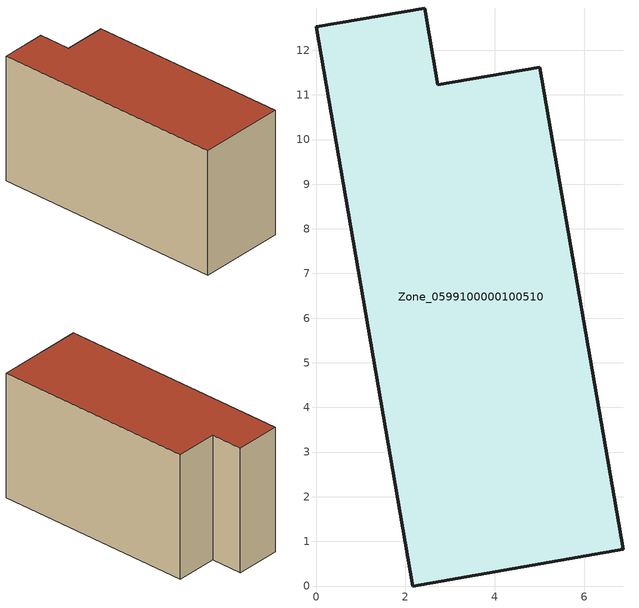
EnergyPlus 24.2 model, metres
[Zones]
Zone_0599100000100510
 floor ground (C_G): 2.16,0 0,12.52 2.43,12.95 2.73,11.23 5.01,11.62 6.88,0.82 z0
 wall outside (C_F): 0,12.52 2.16,0 6.88,0.82 5.01,11.62 2.73,11.23 2.43,12.95 0,12.52 z0:6.91
 roof outside (C_R): 5.01,11.62 2.73,11.23 2.43,12.95 0,12.52 2.16,0 6.88,0.82 z6.91
[BUILDING]
Pand.0599100000100510: North Axis=0; Terrain=City; Loads Convergence Tolerance Value=0.04; Temperature Convergence Tolerance Value=0.4; Solar Distribution=FullExterior; Maximum Number of Warmup Days=25; Minimum Number of Warmup Days=1
[Site:Location]
Rotterdam.The.Hague.AP_ZH_NLD Design_Conditions: Latitude=51.96; Longitude=4.45; Time Zone=1; Elevation=-4.5
[SITE:GROUNDTEMPERATURE:BUILDINGSURFACE]
18, 18, 18, 18, 18, 18, 18, 18, 18, 18, 18, 18
[MATERIAL] Thermal Absorptance=0.9; Solar Absorptance=0.7; Visible Absorptance=0.7
Name | Roughness | Thickness | Conductivity | Density | Specific Heat
G.TI.1992-2005 | MediumSmooth | 0.15 | 0.06 | 540 | 1210
F.TI.1992-2005 | Rough | 0.3 | 0.12 | 1920 | 840
R.TI.1992-2005 | MediumRough | 0.2 | 0.08 | 1500 | 1000
[CONSTRUCTION]
C_G: G.TI.1992-2005
C_F: F.TI.1992-2005
C_R: R.TI.1992-2005
[ZONE]
Zone_0599100000100510: Type=1; Multiplier=1; Ceiling Height=Autocalculate; Volume=Autocalculate; Floor Area=autocalculate; Part of Total Floor Area=Yes
[ZONEINFILTRATION:DESIGNFLOWRATE]
Infil_Zone_0599100000100510: Zone or ZoneList or Space or SpaceList=Zone_0599100000100510; Schedule=AlwaysOn; Design Flow Rate Calculation Method=Flow/Area; Flow Rate per Floor Area=0.0015; Constant Term Coefficient=1; Temperature Term Coefficient=0; Velocity Term Coefficient=0; Velocity Squared Term Coefficient=0
[HVACTEMPLATE:ZONE:IDEALLOADSAIRSYSTEM]
Zone_0599100000100510: Maximum Heating Supply Air Temperature=50; Minimum Cooling Supply Air Temperature=13; Maximum Heating Supply Air Humidity Ratio=0.0156; Minimum Cooling Supply Air Humidity Ratio=0.0077; Heating Limit=NoLimit; Cooling Limit=NoLimit; Dehumidification Control Type=ConstantSensibleHeatRatio; Cooling Sensible Heat Ratio=0.7; Dehumidification Setpoint=60; Humidification Control Type=None; Humidification Setpoint=30; Outdoor Air Method=None; Outdoor Air Flow Rate per Person=0.00944; Outdoor Air Flow Rate per Zone Floor Area=0; Outdoor Air Flow Rate per Zone=0; Demand Controlled Ventilation Type=None; Outdoor Air Economizer Type=NoEconomizer; Heat Recovery Type=None; Sensible Heat Recovery Effectiveness=0.7; Latent Heat Recovery Effectiveness=0.65
[ZONECONTROL:THERMOSTAT]
ThermostatControl_Zone_0599100000100510: Zone or ZoneList=Zone_0599100000100510; Control Type Schedule=DualSetpointControlType; Control 1=Thermostat_Zone_0599100000100510; Temperature Difference Between Cutout And Setpoint=0
[THERMOSTATSETPOINT:DUALSETPOINT]
Thermostat_Zone_0599100000100510: Heating Setpoint Temperature Schedule=HeatingSetpoint_Zone_0599100000100510; Cooling Setpoint Temperature Schedule=CoolingSetpoint_Zone_0599100000100510
[SCHEDULE:COMPACT]
HeatingSetpoint_Zone_0599100000100510: Through: 12/31, For: AllDays, Until: 24:00, 21
CoolingSetpoint_Zone_0599100000100510: Through: 12/31, For: AllDays, Until: 24:00, 24
DualSetpointControlType: Through: 12/31, For: AllDays, Until: 24:00, 4
AlwaysOn: Through: 12/31, For: AllDays, Until: 24:00, 1
